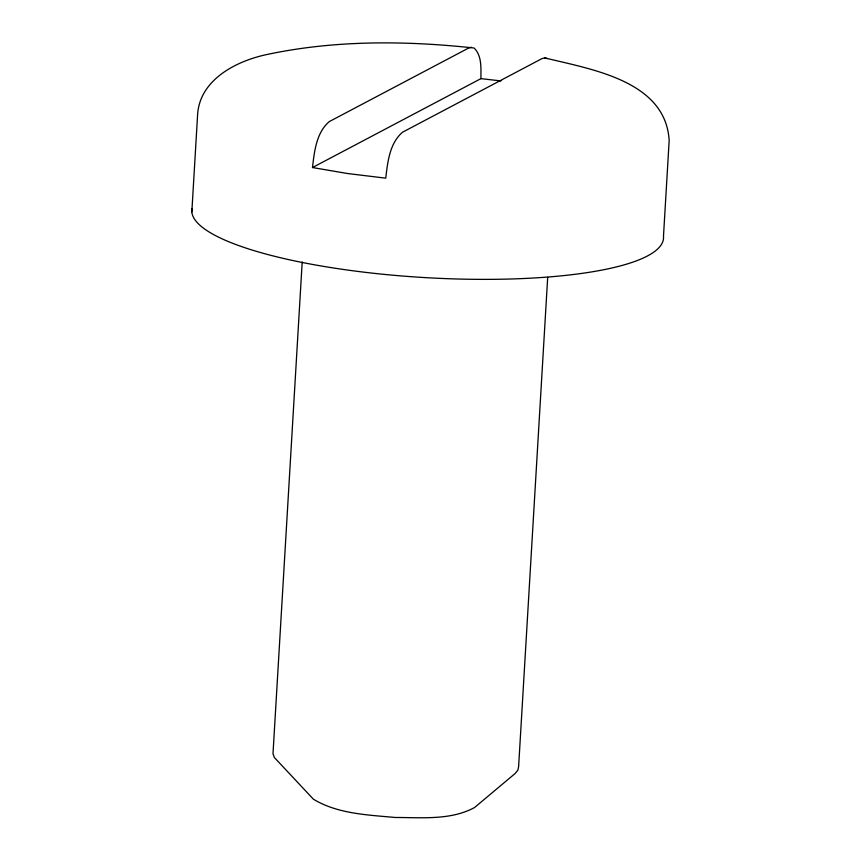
<?xml version="1.0" encoding="UTF-8"?>
<svg xmlns="http://www.w3.org/2000/svg" width="861" height="861" viewBox="0 0 861 861"><rect width="100%" height="100%" fill="white"/><g stroke="black" fill="none" stroke-linecap="round" stroke-linejoin="round"><path stroke-width="1.29" d="M471.462 47.258L468.664 48.022L329.3 121.584C316.31 132.616 314.362 151.601 312.478 167.54L480.933 78.631C480.868 68.417 482.095 55.717 474.056 48.001C404.724 40.499 333.379 40.015 264.887 54.953C234.386 61.895 198.643 80.837 197.513 116.257L191.831 211.978M302.2 262.013L272.991 753.805L274.379 757.519L313.404 799.202C337.749 813.946 367.69 814.904 395.328 817.487C421.621 817.444 450.712 820.511 474.594 807.5L515.136 773.501L517.935 770.057L518.634 766.451L547.693 277.339M192.003 208.47A236.269 53.554 3.4 0 0 425 277.597A236.269 53.554 3.4 0 0 663.487 236.248L669.169 140.537C665.628 80.514 590.807 69.311 544.733 57.881L541.935 58.634L402.571 132.196C389.581 143.238 387.633 162.212 385.75 178.162L347.769 173.556L312.478 167.54M480.933 78.631L501.005 80.934M544.733 57.881L547.327 58.613"/></g></svg>
